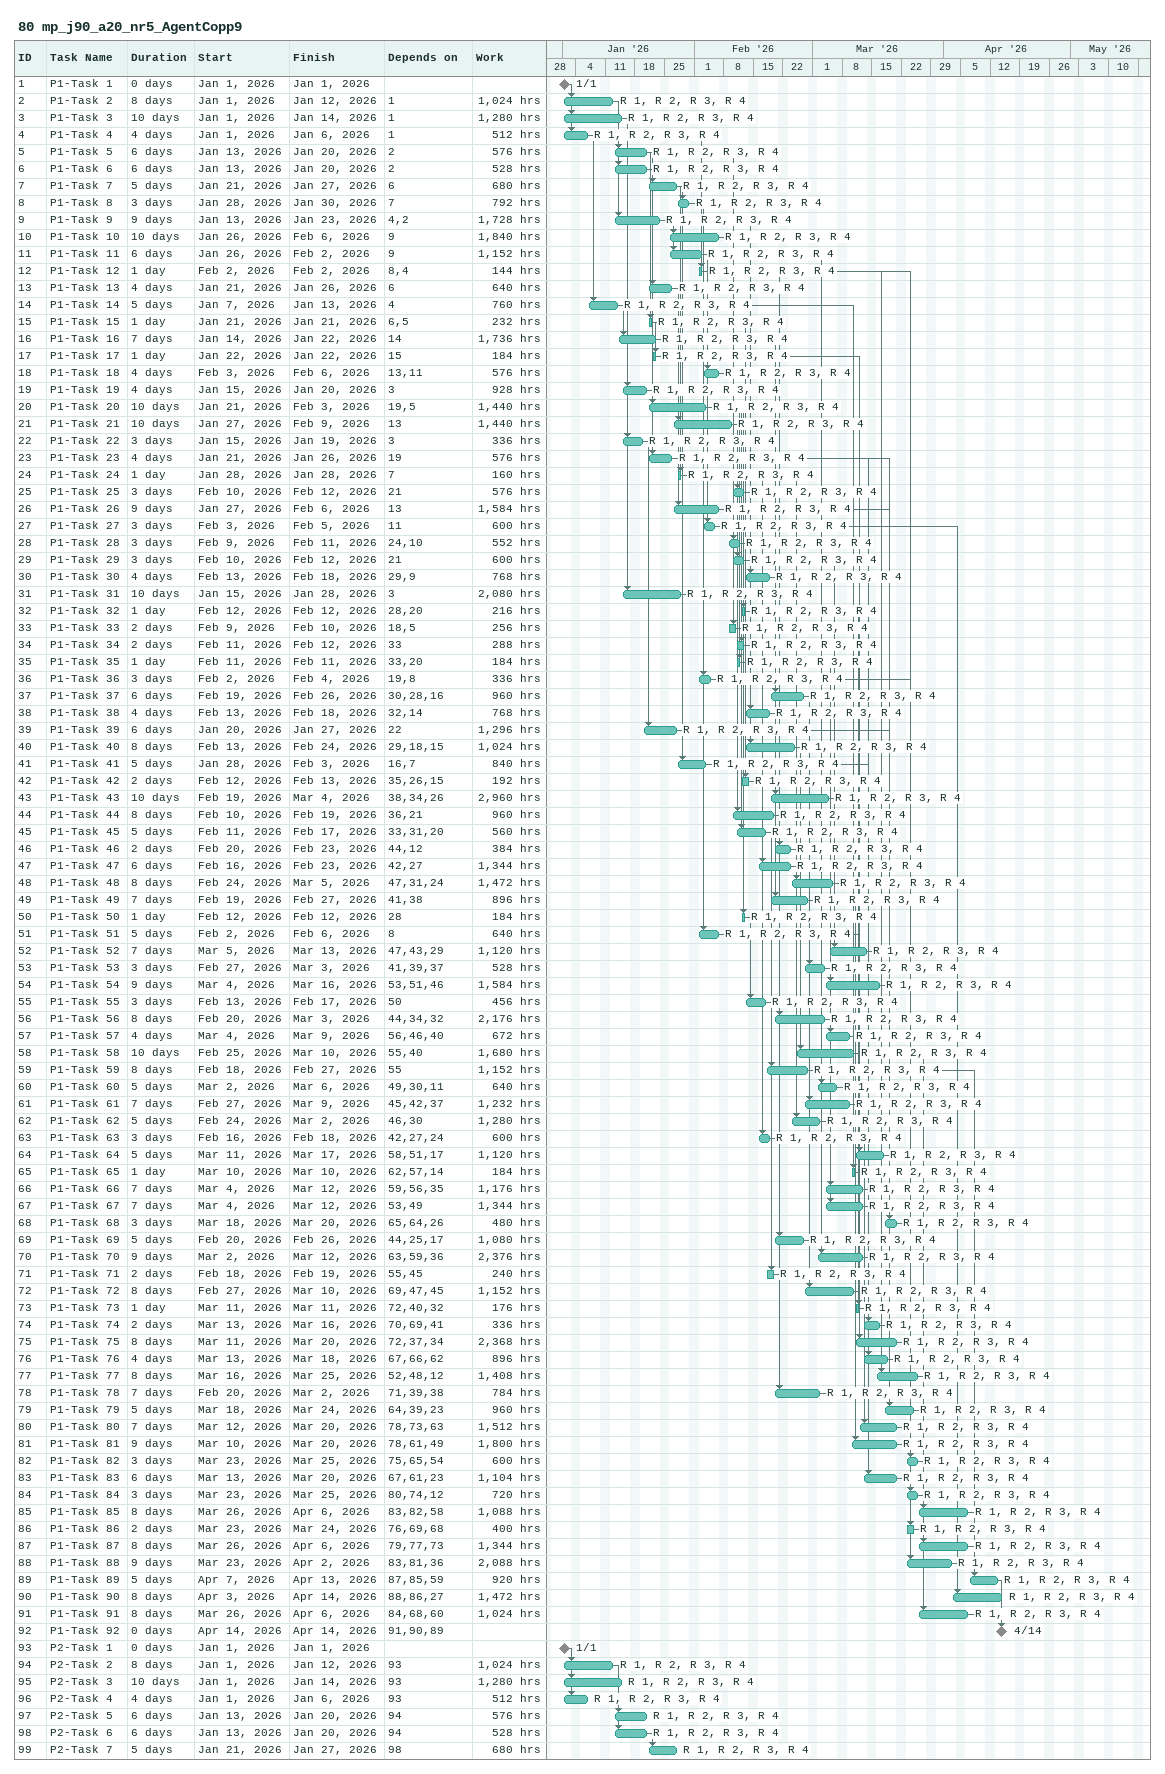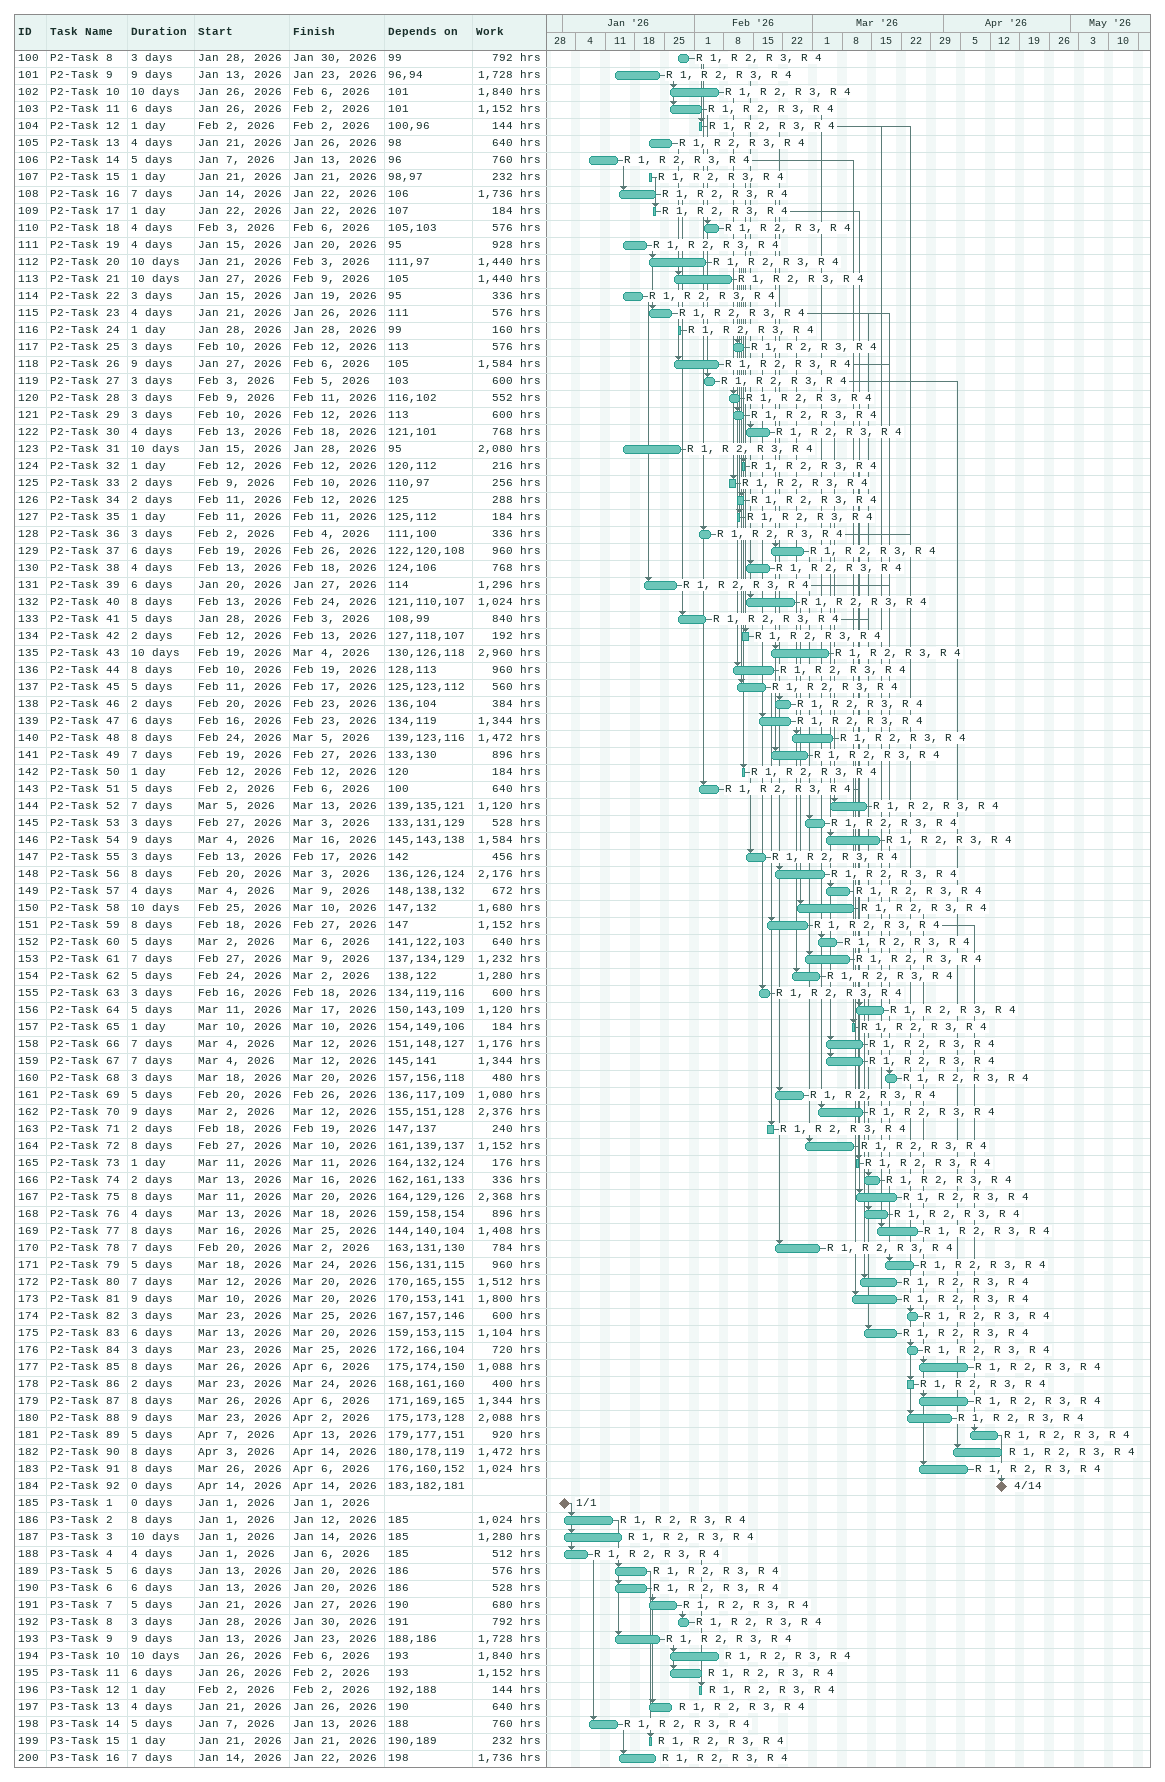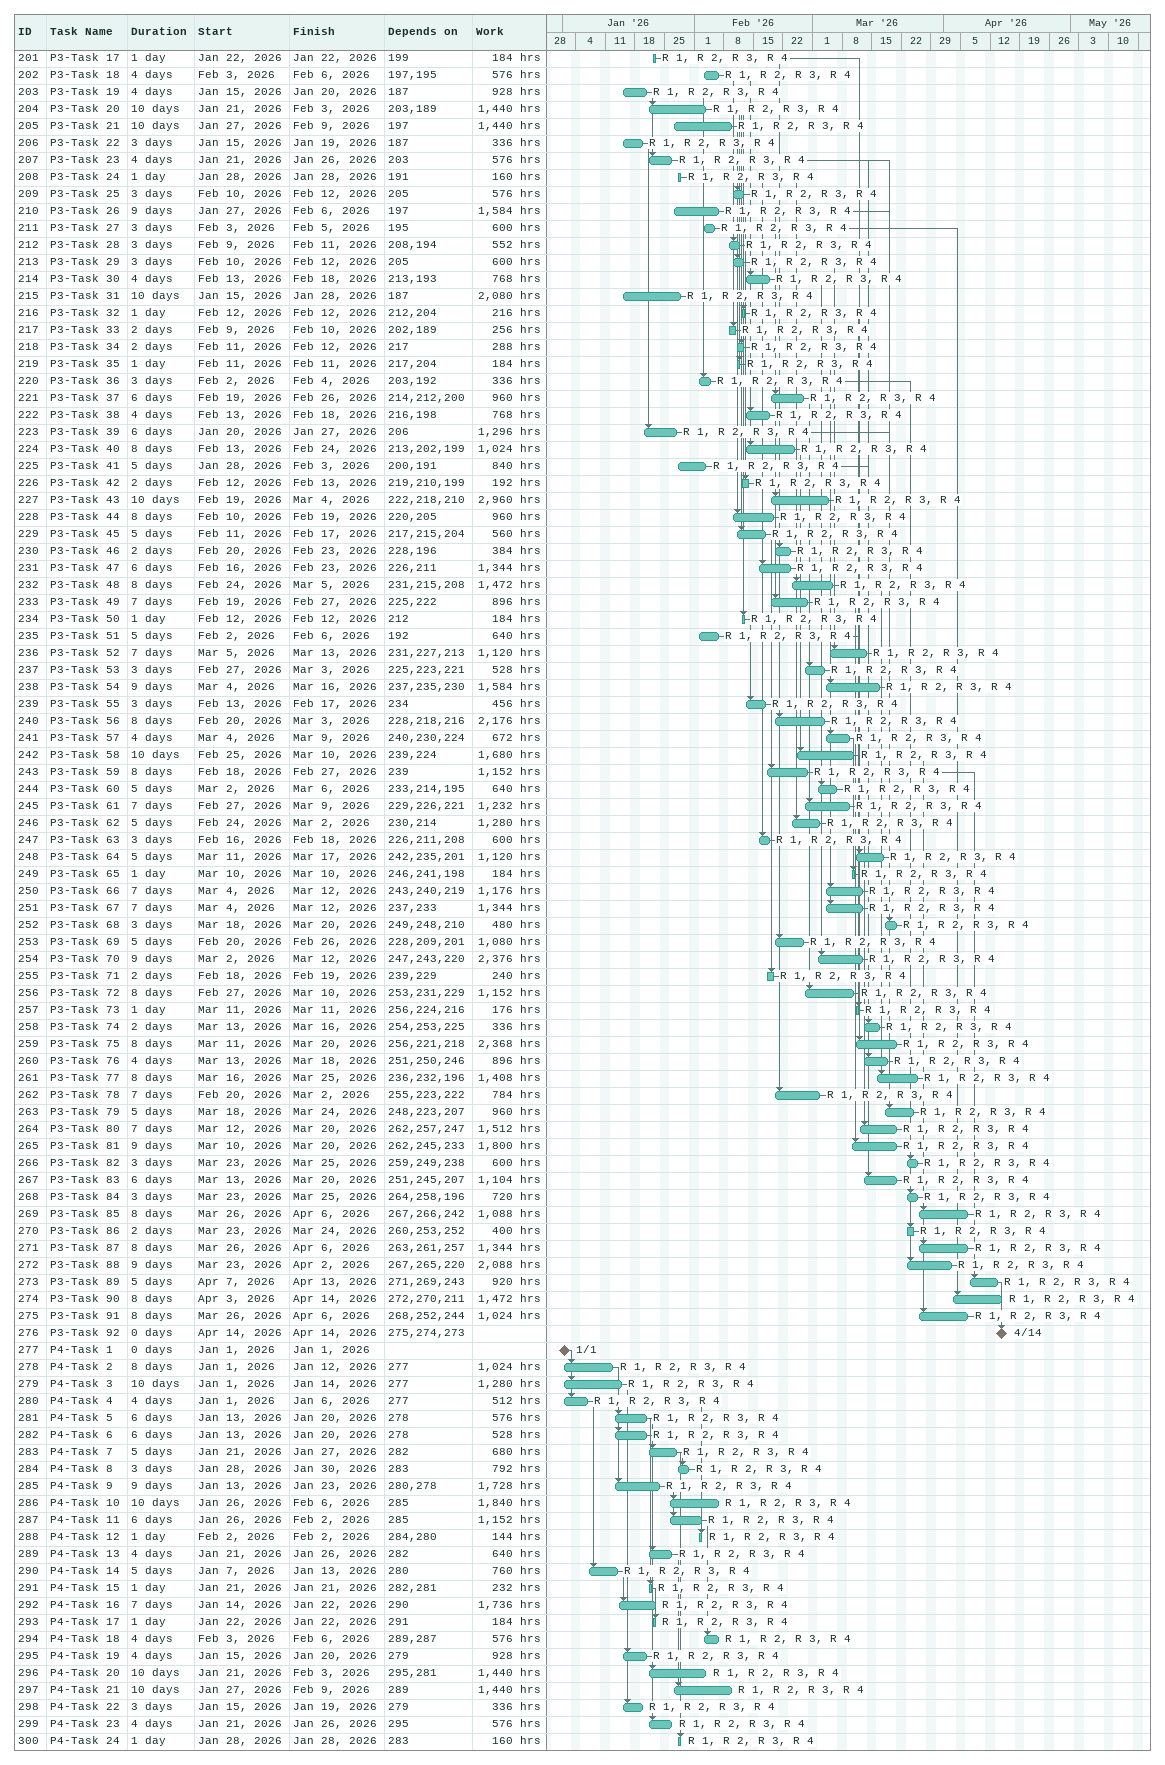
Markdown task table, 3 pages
80 mp_j90_a20_nr5_AgentCopp9

| ID | Task | Duration | Start | Finish | Predecessors | Resources | Work (h) |
|---|---|---|---|---|---|---|---|
| 1 | P1-Task 1 | 0d | 2026-01-01 | 2026-01-01 |  |  |  |
| 2 | P1-Task 2 | 8d | 2026-01-01 | 2026-01-12 | 1 | R 1, R 2, R 3, R 4 | 1024 |
| 3 | P1-Task 3 | 10d | 2026-01-01 | 2026-01-14 | 1 | R 1, R 2, R 3, R 4 | 1280 |
| 4 | P1-Task 4 | 4d | 2026-01-01 | 2026-01-06 | 1 | R 1, R 2, R 3, R 4 | 512 |
| 5 | P1-Task 5 | 6d | 2026-01-13 | 2026-01-20 | 2 | R 1, R 2, R 3, R 4 | 576 |
| 6 | P1-Task 6 | 6d | 2026-01-13 | 2026-01-20 | 2 | R 1, R 2, R 3, R 4 | 528 |
| 7 | P1-Task 7 | 5d | 2026-01-21 | 2026-01-27 | 6 | R 1, R 2, R 3, R 4 | 680 |
| 8 | P1-Task 8 | 3d | 2026-01-28 | 2026-01-30 | 7 | R 1, R 2, R 3, R 4 | 792 |
| 9 | P1-Task 9 | 9d | 2026-01-13 | 2026-01-23 | 4, 2 | R 1, R 2, R 3, R 4 | 1728 |
| 10 | P1-Task 10 | 10d | 2026-01-26 | 2026-02-06 | 9 | R 1, R 2, R 3, R 4 | 1840 |
| 11 | P1-Task 11 | 6d | 2026-01-26 | 2026-02-02 | 9 | R 1, R 2, R 3, R 4 | 1152 |
| 12 | P1-Task 12 | 1d | 2026-02-02 | 2026-02-02 | 8, 4 | R 1, R 2, R 3, R 4 | 144 |
| 13 | P1-Task 13 | 4d | 2026-01-21 | 2026-01-26 | 6 | R 1, R 2, R 3, R 4 | 640 |
| 14 | P1-Task 14 | 5d | 2026-01-07 | 2026-01-13 | 4 | R 1, R 2, R 3, R 4 | 760 |
| 15 | P1-Task 15 | 1d | 2026-01-21 | 2026-01-21 | 6, 5 | R 1, R 2, R 3, R 4 | 232 |
| 16 | P1-Task 16 | 7d | 2026-01-14 | 2026-01-22 | 14 | R 1, R 2, R 3, R 4 | 1736 |
| 17 | P1-Task 17 | 1d | 2026-01-22 | 2026-01-22 | 15 | R 1, R 2, R 3, R 4 | 184 |
| 18 | P1-Task 18 | 4d | 2026-02-03 | 2026-02-06 | 13, 11 | R 1, R 2, R 3, R 4 | 576 |
| 19 | P1-Task 19 | 4d | 2026-01-15 | 2026-01-20 | 3 | R 1, R 2, R 3, R 4 | 928 |
| 20 | P1-Task 20 | 10d | 2026-01-21 | 2026-02-03 | 19, 5 | R 1, R 2, R 3, R 4 | 1440 |
| 21 | P1-Task 21 | 10d | 2026-01-27 | 2026-02-09 | 13 | R 1, R 2, R 3, R 4 | 1440 |
| 22 | P1-Task 22 | 3d | 2026-01-15 | 2026-01-19 | 3 | R 1, R 2, R 3, R 4 | 336 |
| 23 | P1-Task 23 | 4d | 2026-01-21 | 2026-01-26 | 19 | R 1, R 2, R 3, R 4 | 576 |
| 24 | P1-Task 24 | 1d | 2026-01-28 | 2026-01-28 | 7 | R 1, R 2, R 3, R 4 | 160 |
| 25 | P1-Task 25 | 3d | 2026-02-10 | 2026-02-12 | 21 | R 1, R 2, R 3, R 4 | 576 |
| 26 | P1-Task 26 | 9d | 2026-01-27 | 2026-02-06 | 13 | R 1, R 2, R 3, R 4 | 1584 |
| 27 | P1-Task 27 | 3d | 2026-02-03 | 2026-02-05 | 11 | R 1, R 2, R 3, R 4 | 600 |
| 28 | P1-Task 28 | 3d | 2026-02-09 | 2026-02-11 | 24, 10 | R 1, R 2, R 3, R 4 | 552 |
| 29 | P1-Task 29 | 3d | 2026-02-10 | 2026-02-12 | 21 | R 1, R 2, R 3, R 4 | 600 |
| 30 | P1-Task 30 | 4d | 2026-02-13 | 2026-02-18 | 29, 9 | R 1, R 2, R 3, R 4 | 768 |
| 31 | P1-Task 31 | 10d | 2026-01-15 | 2026-01-28 | 3 | R 1, R 2, R 3, R 4 | 2080 |
| 32 | P1-Task 32 | 1d | 2026-02-12 | 2026-02-12 | 28, 20 | R 1, R 2, R 3, R 4 | 216 |
| 33 | P1-Task 33 | 2d | 2026-02-09 | 2026-02-10 | 18, 5 | R 1, R 2, R 3, R 4 | 256 |
| 34 | P1-Task 34 | 2d | 2026-02-11 | 2026-02-12 | 33 | R 1, R 2, R 3, R 4 | 288 |
| 35 | P1-Task 35 | 1d | 2026-02-11 | 2026-02-11 | 33, 20 | R 1, R 2, R 3, R 4 | 184 |
| 36 | P1-Task 36 | 3d | 2026-02-02 | 2026-02-04 | 19, 8 | R 1, R 2, R 3, R 4 | 336 |
| 37 | P1-Task 37 | 6d | 2026-02-19 | 2026-02-26 | 30, 28, 16 | R 1, R 2, R 3, R 4 | 960 |
| 38 | P1-Task 38 | 4d | 2026-02-13 | 2026-02-18 | 32, 14 | R 1, R 2, R 3, R 4 | 768 |
| 39 | P1-Task 39 | 6d | 2026-01-20 | 2026-01-27 | 22 | R 1, R 2, R 3, R 4 | 1296 |
| 40 | P1-Task 40 | 8d | 2026-02-13 | 2026-02-24 | 29, 18, 15 | R 1, R 2, R 3, R 4 | 1024 |
| 41 | P1-Task 41 | 5d | 2026-01-28 | 2026-02-03 | 16, 7 | R 1, R 2, R 3, R 4 | 840 |
| 42 | P1-Task 42 | 2d | 2026-02-12 | 2026-02-13 | 35, 26, 15 | R 1, R 2, R 3, R 4 | 192 |
| 43 | P1-Task 43 | 10d | 2026-02-19 | 2026-03-04 | 38, 34, 26 | R 1, R 2, R 3, R 4 | 2960 |
| 44 | P1-Task 44 | 8d | 2026-02-10 | 2026-02-19 | 36, 21 | R 1, R 2, R 3, R 4 | 960 |
| 45 | P1-Task 45 | 5d | 2026-02-11 | 2026-02-17 | 33, 31, 20 | R 1, R 2, R 3, R 4 | 560 |
| 46 | P1-Task 46 | 2d | 2026-02-20 | 2026-02-23 | 44, 12 | R 1, R 2, R 3, R 4 | 384 |
| 47 | P1-Task 47 | 6d | 2026-02-16 | 2026-02-23 | 42, 27 | R 1, R 2, R 3, R 4 | 1344 |
| 48 | P1-Task 48 | 8d | 2026-02-24 | 2026-03-05 | 47, 31, 24 | R 1, R 2, R 3, R 4 | 1472 |
| 49 | P1-Task 49 | 7d | 2026-02-19 | 2026-02-27 | 41, 38 | R 1, R 2, R 3, R 4 | 896 |
| 50 | P1-Task 50 | 1d | 2026-02-12 | 2026-02-12 | 28 | R 1, R 2, R 3, R 4 | 184 |
| 51 | P1-Task 51 | 5d | 2026-02-02 | 2026-02-06 | 8 | R 1, R 2, R 3, R 4 | 640 |
| 52 | P1-Task 52 | 7d | 2026-03-05 | 2026-03-13 | 47, 43, 29 | R 1, R 2, R 3, R 4 | 1120 |
| 53 | P1-Task 53 | 3d | 2026-02-27 | 2026-03-03 | 41, 39, 37 | R 1, R 2, R 3, R 4 | 528 |
| 54 | P1-Task 54 | 9d | 2026-03-04 | 2026-03-16 | 53, 51, 46 | R 1, R 2, R 3, R 4 | 1584 |
| 55 | P1-Task 55 | 3d | 2026-02-13 | 2026-02-17 | 50 | R 1, R 2, R 3, R 4 | 456 |
| 56 | P1-Task 56 | 8d | 2026-02-20 | 2026-03-03 | 44, 34, 32 | R 1, R 2, R 3, R 4 | 2176 |
| 57 | P1-Task 57 | 4d | 2026-03-04 | 2026-03-09 | 56, 46, 40 | R 1, R 2, R 3, R 4 | 672 |
| 58 | P1-Task 58 | 10d | 2026-02-25 | 2026-03-10 | 55, 40 | R 1, R 2, R 3, R 4 | 1680 |
| 59 | P1-Task 59 | 8d | 2026-02-18 | 2026-02-27 | 55 | R 1, R 2, R 3, R 4 | 1152 |
| 60 | P1-Task 60 | 5d | 2026-03-02 | 2026-03-06 | 49, 30, 11 | R 1, R 2, R 3, R 4 | 640 |
| 61 | P1-Task 61 | 7d | 2026-02-27 | 2026-03-09 | 45, 42, 37 | R 1, R 2, R 3, R 4 | 1232 |
| 62 | P1-Task 62 | 5d | 2026-02-24 | 2026-03-02 | 46, 30 | R 1, R 2, R 3, R 4 | 1280 |
| 63 | P1-Task 63 | 3d | 2026-02-16 | 2026-02-18 | 42, 27, 24 | R 1, R 2, R 3, R 4 | 600 |
| 64 | P1-Task 64 | 5d | 2026-03-11 | 2026-03-17 | 58, 51, 17 | R 1, R 2, R 3, R 4 | 1120 |
| 65 | P1-Task 65 | 1d | 2026-03-10 | 2026-03-10 | 62, 57, 14 | R 1, R 2, R 3, R 4 | 184 |
| 66 | P1-Task 66 | 7d | 2026-03-04 | 2026-03-12 | 59, 56, 35 | R 1, R 2, R 3, R 4 | 1176 |
| 67 | P1-Task 67 | 7d | 2026-03-04 | 2026-03-12 | 53, 49 | R 1, R 2, R 3, R 4 | 1344 |
| 68 | P1-Task 68 | 3d | 2026-03-18 | 2026-03-20 | 65, 64, 26 | R 1, R 2, R 3, R 4 | 480 |
| 69 | P1-Task 69 | 5d | 2026-02-20 | 2026-02-26 | 44, 25, 17 | R 1, R 2, R 3, R 4 | 1080 |
| 70 | P1-Task 70 | 9d | 2026-03-02 | 2026-03-12 | 63, 59, 36 | R 1, R 2, R 3, R 4 | 2376 |
| 71 | P1-Task 71 | 2d | 2026-02-18 | 2026-02-19 | 55, 45 | R 1, R 2, R 3, R 4 | 240 |
| 72 | P1-Task 72 | 8d | 2026-02-27 | 2026-03-10 | 69, 47, 45 | R 1, R 2, R 3, R 4 | 1152 |
| 73 | P1-Task 73 | 1d | 2026-03-11 | 2026-03-11 | 72, 40, 32 | R 1, R 2, R 3, R 4 | 176 |
| 74 | P1-Task 74 | 2d | 2026-03-13 | 2026-03-16 | 70, 69, 41 | R 1, R 2, R 3, R 4 | 336 |
| 75 | P1-Task 75 | 8d | 2026-03-11 | 2026-03-20 | 72, 37, 34 | R 1, R 2, R 3, R 4 | 2368 |
| 76 | P1-Task 76 | 4d | 2026-03-13 | 2026-03-18 | 67, 66, 62 | R 1, R 2, R 3, R 4 | 896 |
| 77 | P1-Task 77 | 8d | 2026-03-16 | 2026-03-25 | 52, 48, 12 | R 1, R 2, R 3, R 4 | 1408 |
| 78 | P1-Task 78 | 7d | 2026-02-20 | 2026-03-02 | 71, 39, 38 | R 1, R 2, R 3, R 4 | 784 |
| 79 | P1-Task 79 | 5d | 2026-03-18 | 2026-03-24 | 64, 39, 23 | R 1, R 2, R 3, R 4 | 960 |
| 80 | P1-Task 80 | 7d | 2026-03-12 | 2026-03-20 | 78, 73, 63 | R 1, R 2, R 3, R 4 | 1512 |
| 81 | P1-Task 81 | 9d | 2026-03-10 | 2026-03-20 | 78, 61, 49 | R 1, R 2, R 3, R 4 | 1800 |
| 82 | P1-Task 82 | 3d | 2026-03-23 | 2026-03-25 | 75, 65, 54 | R 1, R 2, R 3, R 4 | 600 |
| 83 | P1-Task 83 | 6d | 2026-03-13 | 2026-03-20 | 67, 61, 23 | R 1, R 2, R 3, R 4 | 1104 |
| 84 | P1-Task 84 | 3d | 2026-03-23 | 2026-03-25 | 80, 74, 12 | R 1, R 2, R 3, R 4 | 720 |
| 85 | P1-Task 85 | 8d | 2026-03-26 | 2026-04-06 | 83, 82, 58 | R 1, R 2, R 3, R 4 | 1088 |
| 86 | P1-Task 86 | 2d | 2026-03-23 | 2026-03-24 | 76, 69, 68 | R 1, R 2, R 3, R 4 | 400 |
| 87 | P1-Task 87 | 8d | 2026-03-26 | 2026-04-06 | 79, 77, 73 | R 1, R 2, R 3, R 4 | 1344 |
| 88 | P1-Task 88 | 9d | 2026-03-23 | 2026-04-02 | 83, 81, 36 | R 1, R 2, R 3, R 4 | 2088 |
| 89 | P1-Task 89 | 5d | 2026-04-07 | 2026-04-13 | 87, 85, 59 | R 1, R 2, R 3, R 4 | 920 |
| 90 | P1-Task 90 | 8d | 2026-04-03 | 2026-04-14 | 88, 86, 27 | R 1, R 2, R 3, R 4 | 1472 |
| 91 | P1-Task 91 | 8d | 2026-03-26 | 2026-04-06 | 84, 68, 60 | R 1, R 2, R 3, R 4 | 1024 |
| 92 | P1-Task 92 | 0d | 2026-04-14 | 2026-04-14 | 91, 90, 89 |  |  |
| 93 | P2-Task 1 | 0d | 2026-01-01 | 2026-01-01 |  |  |  |
| 94 | P2-Task 2 | 8d | 2026-01-01 | 2026-01-12 | 93 | R 1, R 2, R 3, R 4 | 1024 |
| 95 | P2-Task 3 | 10d | 2026-01-01 | 2026-01-14 | 93 | R 1, R 2, R 3, R 4 | 1280 |
| 96 | P2-Task 4 | 4d | 2026-01-01 | 2026-01-06 | 93 | R 1, R 2, R 3, R 4 | 512 |
| 97 | P2-Task 5 | 6d | 2026-01-13 | 2026-01-20 | 94 | R 1, R 2, R 3, R 4 | 576 |
| 98 | P2-Task 6 | 6d | 2026-01-13 | 2026-01-20 | 94 | R 1, R 2, R 3, R 4 | 528 |
| 99 | P2-Task 7 | 5d | 2026-01-21 | 2026-01-27 | 98 | R 1, R 2, R 3, R 4 | 680 |
| 100 | P2-Task 8 | 3d | 2026-01-28 | 2026-01-30 | 99 | R 1, R 2, R 3, R 4 | 792 |
| 101 | P2-Task 9 | 9d | 2026-01-13 | 2026-01-23 | 96, 94 | R 1, R 2, R 3, R 4 | 1728 |
| 102 | P2-Task 10 | 10d | 2026-01-26 | 2026-02-06 | 101 | R 1, R 2, R 3, R 4 | 1840 |
| 103 | P2-Task 11 | 6d | 2026-01-26 | 2026-02-02 | 101 | R 1, R 2, R 3, R 4 | 1152 |
| 104 | P2-Task 12 | 1d | 2026-02-02 | 2026-02-02 | 100, 96 | R 1, R 2, R 3, R 4 | 144 |
| 105 | P2-Task 13 | 4d | 2026-01-21 | 2026-01-26 | 98 | R 1, R 2, R 3, R 4 | 640 |
| 106 | P2-Task 14 | 5d | 2026-01-07 | 2026-01-13 | 96 | R 1, R 2, R 3, R 4 | 760 |
| 107 | P2-Task 15 | 1d | 2026-01-21 | 2026-01-21 | 98, 97 | R 1, R 2, R 3, R 4 | 232 |
| 108 | P2-Task 16 | 7d | 2026-01-14 | 2026-01-22 | 106 | R 1, R 2, R 3, R 4 | 1736 |
| 109 | P2-Task 17 | 1d | 2026-01-22 | 2026-01-22 | 107 | R 1, R 2, R 3, R 4 | 184 |
| 110 | P2-Task 18 | 4d | 2026-02-03 | 2026-02-06 | 105, 103 | R 1, R 2, R 3, R 4 | 576 |
| 111 | P2-Task 19 | 4d | 2026-01-15 | 2026-01-20 | 95 | R 1, R 2, R 3, R 4 | 928 |
| 112 | P2-Task 20 | 10d | 2026-01-21 | 2026-02-03 | 111, 97 | R 1, R 2, R 3, R 4 | 1440 |
| 113 | P2-Task 21 | 10d | 2026-01-27 | 2026-02-09 | 105 | R 1, R 2, R 3, R 4 | 1440 |
| 114 | P2-Task 22 | 3d | 2026-01-15 | 2026-01-19 | 95 | R 1, R 2, R 3, R 4 | 336 |
| 115 | P2-Task 23 | 4d | 2026-01-21 | 2026-01-26 | 111 | R 1, R 2, R 3, R 4 | 576 |
| 116 | P2-Task 24 | 1d | 2026-01-28 | 2026-01-28 | 99 | R 1, R 2, R 3, R 4 | 160 |
| 117 | P2-Task 25 | 3d | 2026-02-10 | 2026-02-12 | 113 | R 1, R 2, R 3, R 4 | 576 |
| 118 | P2-Task 26 | 9d | 2026-01-27 | 2026-02-06 | 105 | R 1, R 2, R 3, R 4 | 1584 |
| 119 | P2-Task 27 | 3d | 2026-02-03 | 2026-02-05 | 103 | R 1, R 2, R 3, R 4 | 600 |
| 120 | P2-Task 28 | 3d | 2026-02-09 | 2026-02-11 | 116, 102 | R 1, R 2, R 3, R 4 | 552 |
| 121 | P2-Task 29 | 3d | 2026-02-10 | 2026-02-12 | 113 | R 1, R 2, R 3, R 4 | 600 |
| 122 | P2-Task 30 | 4d | 2026-02-13 | 2026-02-18 | 121, 101 | R 1, R 2, R 3, R 4 | 768 |
| 123 | P2-Task 31 | 10d | 2026-01-15 | 2026-01-28 | 95 | R 1, R 2, R 3, R 4 | 2080 |
| 124 | P2-Task 32 | 1d | 2026-02-12 | 2026-02-12 | 120, 112 | R 1, R 2, R 3, R 4 | 216 |
| 125 | P2-Task 33 | 2d | 2026-02-09 | 2026-02-10 | 110, 97 | R 1, R 2, R 3, R 4 | 256 |
| 126 | P2-Task 34 | 2d | 2026-02-11 | 2026-02-12 | 125 | R 1, R 2, R 3, R 4 | 288 |
| 127 | P2-Task 35 | 1d | 2026-02-11 | 2026-02-11 | 125, 112 | R 1, R 2, R 3, R 4 | 184 |
| 128 | P2-Task 36 | 3d | 2026-02-02 | 2026-02-04 | 111, 100 | R 1, R 2, R 3, R 4 | 336 |
| 129 | P2-Task 37 | 6d | 2026-02-19 | 2026-02-26 | 122, 120, 108 | R 1, R 2, R 3, R 4 | 960 |
| 130 | P2-Task 38 | 4d | 2026-02-13 | 2026-02-18 | 124, 106 | R 1, R 2, R 3, R 4 | 768 |
| 131 | P2-Task 39 | 6d | 2026-01-20 | 2026-01-27 | 114 | R 1, R 2, R 3, R 4 | 1296 |
| 132 | P2-Task 40 | 8d | 2026-02-13 | 2026-02-24 | 121, 110, 107 | R 1, R 2, R 3, R 4 | 1024 |
| 133 | P2-Task 41 | 5d | 2026-01-28 | 2026-02-03 | 108, 99 | R 1, R 2, R 3, R 4 | 840 |
| 134 | P2-Task 42 | 2d | 2026-02-12 | 2026-02-13 | 127, 118, 107 | R 1, R 2, R 3, R 4 | 192 |
| 135 | P2-Task 43 | 10d | 2026-02-19 | 2026-03-04 | 130, 126, 118 | R 1, R 2, R 3, R 4 | 2960 |
| 136 | P2-Task 44 | 8d | 2026-02-10 | 2026-02-19 | 128, 113 | R 1, R 2, R 3, R 4 | 960 |
| 137 | P2-Task 45 | 5d | 2026-02-11 | 2026-02-17 | 125, 123, 112 | R 1, R 2, R 3, R 4 | 560 |
| 138 | P2-Task 46 | 2d | 2026-02-20 | 2026-02-23 | 136, 104 | R 1, R 2, R 3, R 4 | 384 |
| 139 | P2-Task 47 | 6d | 2026-02-16 | 2026-02-23 | 134, 119 | R 1, R 2, R 3, R 4 | 1344 |
| 140 | P2-Task 48 | 8d | 2026-02-24 | 2026-03-05 | 139, 123, 116 | R 1, R 2, R 3, R 4 | 1472 |
| 141 | P2-Task 49 | 7d | 2026-02-19 | 2026-02-27 | 133, 130 | R 1, R 2, R 3, R 4 | 896 |
| 142 | P2-Task 50 | 1d | 2026-02-12 | 2026-02-12 | 120 | R 1, R 2, R 3, R 4 | 184 |
| 143 | P2-Task 51 | 5d | 2026-02-02 | 2026-02-06 | 100 | R 1, R 2, R 3, R 4 | 640 |
| 144 | P2-Task 52 | 7d | 2026-03-05 | 2026-03-13 | 139, 135, 121 | R 1, R 2, R 3, R 4 | 1120 |
| 145 | P2-Task 53 | 3d | 2026-02-27 | 2026-03-03 | 133, 131, 129 | R 1, R 2, R 3, R 4 | 528 |
| 146 | P2-Task 54 | 9d | 2026-03-04 | 2026-03-16 | 145, 143, 138 | R 1, R 2, R 3, R 4 | 1584 |
| 147 | P2-Task 55 | 3d | 2026-02-13 | 2026-02-17 | 142 | R 1, R 2, R 3, R 4 | 456 |
| 148 | P2-Task 56 | 8d | 2026-02-20 | 2026-03-03 | 136, 126, 124 | R 1, R 2, R 3, R 4 | 2176 |
| 149 | P2-Task 57 | 4d | 2026-03-04 | 2026-03-09 | 148, 138, 132 | R 1, R 2, R 3, R 4 | 672 |
| 150 | P2-Task 58 | 10d | 2026-02-25 | 2026-03-10 | 147, 132 | R 1, R 2, R 3, R 4 | 1680 |
| 151 | P2-Task 59 | 8d | 2026-02-18 | 2026-02-27 | 147 | R 1, R 2, R 3, R 4 | 1152 |
| 152 | P2-Task 60 | 5d | 2026-03-02 | 2026-03-06 | 141, 122, 103 | R 1, R 2, R 3, R 4 | 640 |
| 153 | P2-Task 61 | 7d | 2026-02-27 | 2026-03-09 | 137, 134, 129 | R 1, R 2, R 3, R 4 | 1232 |
| 154 | P2-Task 62 | 5d | 2026-02-24 | 2026-03-02 | 138, 122 | R 1, R 2, R 3, R 4 | 1280 |
| 155 | P2-Task 63 | 3d | 2026-02-16 | 2026-02-18 | 134, 119, 116 | R 1, R 2, R 3, R 4 | 600 |
| 156 | P2-Task 64 | 5d | 2026-03-11 | 2026-03-17 | 150, 143, 109 | R 1, R 2, R 3, R 4 | 1120 |
| 157 | P2-Task 65 | 1d | 2026-03-10 | 2026-03-10 | 154, 149, 106 | R 1, R 2, R 3, R 4 | 184 |
| 158 | P2-Task 66 | 7d | 2026-03-04 | 2026-03-12 | 151, 148, 127 | R 1, R 2, R 3, R 4 | 1176 |
| 159 | P2-Task 67 | 7d | 2026-03-04 | 2026-03-12 | 145, 141 | R 1, R 2, R 3, R 4 | 1344 |
| 160 | P2-Task 68 | 3d | 2026-03-18 | 2026-03-20 | 157, 156, 118 | R 1, R 2, R 3, R 4 | 480 |
| 161 | P2-Task 69 | 5d | 2026-02-20 | 2026-02-26 | 136, 117, 109 | R 1, R 2, R 3, R 4 | 1080 |
| 162 | P2-Task 70 | 9d | 2026-03-02 | 2026-03-12 | 155, 151, 128 | R 1, R 2, R 3, R 4 | 2376 |
| 163 | P2-Task 71 | 2d | 2026-02-18 | 2026-02-19 | 147, 137 | R 1, R 2, R 3, R 4 | 240 |
| 164 | P2-Task 72 | 8d | 2026-02-27 | 2026-03-10 | 161, 139, 137 | R 1, R 2, R 3, R 4 | 1152 |
| 165 | P2-Task 73 | 1d | 2026-03-11 | 2026-03-11 | 164, 132, 124 | R 1, R 2, R 3, R 4 | 176 |
| 166 | P2-Task 74 | 2d | 2026-03-13 | 2026-03-16 | 162, 161, 133 | R 1, R 2, R 3, R 4 | 336 |
| 167 | P2-Task 75 | 8d | 2026-03-11 | 2026-03-20 | 164, 129, 126 | R 1, R 2, R 3, R 4 | 2368 |
| 168 | P2-Task 76 | 4d | 2026-03-13 | 2026-03-18 | 159, 158, 154 | R 1, R 2, R 3, R 4 | 896 |
| 169 | P2-Task 77 | 8d | 2026-03-16 | 2026-03-25 | 144, 140, 104 | R 1, R 2, R 3, R 4 | 1408 |
| 170 | P2-Task 78 | 7d | 2026-02-20 | 2026-03-02 | 163, 131, 130 | R 1, R 2, R 3, R 4 | 784 |
| 171 | P2-Task 79 | 5d | 2026-03-18 | 2026-03-24 | 156, 131, 115 | R 1, R 2, R 3, R 4 | 960 |
| 172 | P2-Task 80 | 7d | 2026-03-12 | 2026-03-20 | 170, 165, 155 | R 1, R 2, R 3, R 4 | 1512 |
| 173 | P2-Task 81 | 9d | 2026-03-10 | 2026-03-20 | 170, 153, 141 | R 1, R 2, R 3, R 4 | 1800 |
| 174 | P2-Task 82 | 3d | 2026-03-23 | 2026-03-25 | 167, 157, 146 | R 1, R 2, R 3, R 4 | 600 |
| 175 | P2-Task 83 | 6d | 2026-03-13 | 2026-03-20 | 159, 153, 115 | R 1, R 2, R 3, R 4 | 1104 |
| 176 | P2-Task 84 | 3d | 2026-03-23 | 2026-03-25 | 172, 166, 104 | R 1, R 2, R 3, R 4 | 720 |
| 177 | P2-Task 85 | 8d | 2026-03-26 | 2026-04-06 | 175, 174, 150 | R 1, R 2, R 3, R 4 | 1088 |
| 178 | P2-Task 86 | 2d | 2026-03-23 | 2026-03-24 | 168, 161, 160 | R 1, R 2, R 3, R 4 | 400 |
| 179 | P2-Task 87 | 8d | 2026-03-26 | 2026-04-06 | 171, 169, 165 | R 1, R 2, R 3, R 4 | 1344 |
| 180 | P2-Task 88 | 9d | 2026-03-23 | 2026-04-02 | 175, 173, 128 | R 1, R 2, R 3, R 4 | 2088 |
| 181 | P2-Task 89 | 5d | 2026-04-07 | 2026-04-13 | 179, 177, 151 | R 1, R 2, R 3, R 4 | 920 |
| 182 | P2-Task 90 | 8d | 2026-04-03 | 2026-04-14 | 180, 178, 119 | R 1, R 2, R 3, R 4 | 1472 |
| 183 | P2-Task 91 | 8d | 2026-03-26 | 2026-04-06 | 176, 160, 152 | R 1, R 2, R 3, R 4 | 1024 |
| 184 | P2-Task 92 | 0d | 2026-04-14 | 2026-04-14 | 183, 182, 181 |  |  |
| 185 | P3-Task 1 | 0d | 2026-01-01 | 2026-01-01 |  |  |  |
| 186 | P3-Task 2 | 8d | 2026-01-01 | 2026-01-12 | 185 | R 1, R 2, R 3, R 4 | 1024 |
| 187 | P3-Task 3 | 10d | 2026-01-01 | 2026-01-14 | 185 | R 1, R 2, R 3, R 4 | 1280 |
| 188 | P3-Task 4 | 4d | 2026-01-01 | 2026-01-06 | 185 | R 1, R 2, R 3, R 4 | 512 |
| 189 | P3-Task 5 | 6d | 2026-01-13 | 2026-01-20 | 186 | R 1, R 2, R 3, R 4 | 576 |
| 190 | P3-Task 6 | 6d | 2026-01-13 | 2026-01-20 | 186 | R 1, R 2, R 3, R 4 | 528 |
| 191 | P3-Task 7 | 5d | 2026-01-21 | 2026-01-27 | 190 | R 1, R 2, R 3, R 4 | 680 |
| 192 | P3-Task 8 | 3d | 2026-01-28 | 2026-01-30 | 191 | R 1, R 2, R 3, R 4 | 792 |
| 193 | P3-Task 9 | 9d | 2026-01-13 | 2026-01-23 | 188, 186 | R 1, R 2, R 3, R 4 | 1728 |
| 194 | P3-Task 10 | 10d | 2026-01-26 | 2026-02-06 | 193 | R 1, R 2, R 3, R 4 | 1840 |
| 195 | P3-Task 11 | 6d | 2026-01-26 | 2026-02-02 | 193 | R 1, R 2, R 3, R 4 | 1152 |
| 196 | P3-Task 12 | 1d | 2026-02-02 | 2026-02-02 | 192, 188 | R 1, R 2, R 3, R 4 | 144 |
| 197 | P3-Task 13 | 4d | 2026-01-21 | 2026-01-26 | 190 | R 1, R 2, R 3, R 4 | 640 |
| 198 | P3-Task 14 | 5d | 2026-01-07 | 2026-01-13 | 188 | R 1, R 2, R 3, R 4 | 760 |
| 199 | P3-Task 15 | 1d | 2026-01-21 | 2026-01-21 | 190, 189 | R 1, R 2, R 3, R 4 | 232 |
| 200 | P3-Task 16 | 7d | 2026-01-14 | 2026-01-22 | 198 | R 1, R 2, R 3, R 4 | 1736 |
| 201 | P3-Task 17 | 1d | 2026-01-22 | 2026-01-22 | 199 | R 1, R 2, R 3, R 4 | 184 |
| 202 | P3-Task 18 | 4d | 2026-02-03 | 2026-02-06 | 197, 195 | R 1, R 2, R 3, R 4 | 576 |
| 203 | P3-Task 19 | 4d | 2026-01-15 | 2026-01-20 | 187 | R 1, R 2, R 3, R 4 | 928 |
| 204 | P3-Task 20 | 10d | 2026-01-21 | 2026-02-03 | 203, 189 | R 1, R 2, R 3, R 4 | 1440 |
| 205 | P3-Task 21 | 10d | 2026-01-27 | 2026-02-09 | 197 | R 1, R 2, R 3, R 4 | 1440 |
| 206 | P3-Task 22 | 3d | 2026-01-15 | 2026-01-19 | 187 | R 1, R 2, R 3, R 4 | 336 |
| 207 | P3-Task 23 | 4d | 2026-01-21 | 2026-01-26 | 203 | R 1, R 2, R 3, R 4 | 576 |
| 208 | P3-Task 24 | 1d | 2026-01-28 | 2026-01-28 | 191 | R 1, R 2, R 3, R 4 | 160 |
| 209 | P3-Task 25 | 3d | 2026-02-10 | 2026-02-12 | 205 | R 1, R 2, R 3, R 4 | 576 |
| 210 | P3-Task 26 | 9d | 2026-01-27 | 2026-02-06 | 197 | R 1, R 2, R 3, R 4 | 1584 |
| 211 | P3-Task 27 | 3d | 2026-02-03 | 2026-02-05 | 195 | R 1, R 2, R 3, R 4 | 600 |
| 212 | P3-Task 28 | 3d | 2026-02-09 | 2026-02-11 | 208, 194 | R 1, R 2, R 3, R 4 | 552 |
| 213 | P3-Task 29 | 3d | 2026-02-10 | 2026-02-12 | 205 | R 1, R 2, R 3, R 4 | 600 |
| 214 | P3-Task 30 | 4d | 2026-02-13 | 2026-02-18 | 213, 193 | R 1, R 2, R 3, R 4 | 768 |
| 215 | P3-Task 31 | 10d | 2026-01-15 | 2026-01-28 | 187 | R 1, R 2, R 3, R 4 | 2080 |
| 216 | P3-Task 32 | 1d | 2026-02-12 | 2026-02-12 | 212, 204 | R 1, R 2, R 3, R 4 | 216 |
| 217 | P3-Task 33 | 2d | 2026-02-09 | 2026-02-10 | 202, 189 | R 1, R 2, R 3, R 4 | 256 |
| 218 | P3-Task 34 | 2d | 2026-02-11 | 2026-02-12 | 217 | R 1, R 2, R 3, R 4 | 288 |
| 219 | P3-Task 35 | 1d | 2026-02-11 | 2026-02-11 | 217, 204 | R 1, R 2, R 3, R 4 | 184 |
| 220 | P3-Task 36 | 3d | 2026-02-02 | 2026-02-04 | 203, 192 | R 1, R 2, R 3, R 4 | 336 |
| 221 | P3-Task 37 | 6d | 2026-02-19 | 2026-02-26 | 214, 212, 200 | R 1, R 2, R 3, R 4 | 960 |
| 222 | P3-Task 38 | 4d | 2026-02-13 | 2026-02-18 | 216, 198 | R 1, R 2, R 3, R 4 | 768 |
| 223 | P3-Task 39 | 6d | 2026-01-20 | 2026-01-27 | 206 | R 1, R 2, R 3, R 4 | 1296 |
| 224 | P3-Task 40 | 8d | 2026-02-13 | 2026-02-24 | 213, 202, 199 | R 1, R 2, R 3, R 4 | 1024 |
| 225 | P3-Task 41 | 5d | 2026-01-28 | 2026-02-03 | 200, 191 | R 1, R 2, R 3, R 4 | 840 |
| 226 | P3-Task 42 | 2d | 2026-02-12 | 2026-02-13 | 219, 210, 199 | R 1, R 2, R 3, R 4 | 192 |
| 227 | P3-Task 43 | 10d | 2026-02-19 | 2026-03-04 | 222, 218, 210 | R 1, R 2, R 3, R 4 | 2960 |
| 228 | P3-Task 44 | 8d | 2026-02-10 | 2026-02-19 | 220, 205 | R 1, R 2, R 3, R 4 | 960 |
| 229 | P3-Task 45 | 5d | 2026-02-11 | 2026-02-17 | 217, 215, 204 | R 1, R 2, R 3, R 4 | 560 |
| 230 | P3-Task 46 | 2d | 2026-02-20 | 2026-02-23 | 228, 196 | R 1, R 2, R 3, R 4 | 384 |
| 231 | P3-Task 47 | 6d | 2026-02-16 | 2026-02-23 | 226, 211 | R 1, R 2, R 3, R 4 | 1344 |
| 232 | P3-Task 48 | 8d | 2026-02-24 | 2026-03-05 | 231, 215, 208 | R 1, R 2, R 3, R 4 | 1472 |
| 233 | P3-Task 49 | 7d | 2026-02-19 | 2026-02-27 | 225, 222 | R 1, R 2, R 3, R 4 | 896 |
| 234 | P3-Task 50 | 1d | 2026-02-12 | 2026-02-12 | 212 | R 1, R 2, R 3, R 4 | 184 |
| 235 | P3-Task 51 | 5d | 2026-02-02 | 2026-02-06 | 192 | R 1, R 2, R 3, R 4 | 640 |
| 236 | P3-Task 52 | 7d | 2026-03-05 | 2026-03-13 | 231, 227, 213 | R 1, R 2, R 3, R 4 | 1120 |
| 237 | P3-Task 53 | 3d | 2026-02-27 | 2026-03-03 | 225, 223, 221 | R 1, R 2, R 3, R 4 | 528 |
| 238 | P3-Task 54 | 9d | 2026-03-04 | 2026-03-16 | 237, 235, 230 | R 1, R 2, R 3, R 4 | 1584 |
| 239 | P3-Task 55 | 3d | 2026-02-13 | 2026-02-17 | 234 | R 1, R 2, R 3, R 4 | 456 |
| 240 | P3-Task 56 | 8d | 2026-02-20 | 2026-03-03 | 228, 218, 216 | R 1, R 2, R 3, R 4 | 2176 |
| 241 | P3-Task 57 | 4d | 2026-03-04 | 2026-03-09 | 240, 230, 224 | R 1, R 2, R 3, R 4 | 672 |
| 242 | P3-Task 58 | 10d | 2026-02-25 | 2026-03-10 | 239, 224 | R 1, R 2, R 3, R 4 | 1680 |
| 243 | P3-Task 59 | 8d | 2026-02-18 | 2026-02-27 | 239 | R 1, R 2, R 3, R 4 | 1152 |
| 244 | P3-Task 60 | 5d | 2026-03-02 | 2026-03-06 | 233, 214, 195 | R 1, R 2, R 3, R 4 | 640 |
| 245 | P3-Task 61 | 7d | 2026-02-27 | 2026-03-09 | 229, 226, 221 | R 1, R 2, R 3, R 4 | 1232 |
| 246 | P3-Task 62 | 5d | 2026-02-24 | 2026-03-02 | 230, 214 | R 1, R 2, R 3, R 4 | 1280 |
| 247 | P3-Task 63 | 3d | 2026-02-16 | 2026-02-18 | 226, 211, 208 | R 1, R 2, R 3, R 4 | 600 |
| 248 | P3-Task 64 | 5d | 2026-03-11 | 2026-03-17 | 242, 235, 201 | R 1, R 2, R 3, R 4 | 1120 |
| 249 | P3-Task 65 | 1d | 2026-03-10 | 2026-03-10 | 246, 241, 198 | R 1, R 2, R 3, R 4 | 184 |
| 250 | P3-Task 66 | 7d | 2026-03-04 | 2026-03-12 | 243, 240, 219 | R 1, R 2, R 3, R 4 | 1176 |
| 251 | P3-Task 67 | 7d | 2026-03-04 | 2026-03-12 | 237, 233 | R 1, R 2, R 3, R 4 | 1344 |
| 252 | P3-Task 68 | 3d | 2026-03-18 | 2026-03-20 | 249, 248, 210 | R 1, R 2, R 3, R 4 | 480 |
| 253 | P3-Task 69 | 5d | 2026-02-20 | 2026-02-26 | 228, 209, 201 | R 1, R 2, R 3, R 4 | 1080 |
| 254 | P3-Task 70 | 9d | 2026-03-02 | 2026-03-12 | 247, 243, 220 | R 1, R 2, R 3, R 4 | 2376 |
| 255 | P3-Task 71 | 2d | 2026-02-18 | 2026-02-19 | 239, 229 | R 1, R 2, R 3, R 4 | 240 |
| 256 | P3-Task 72 | 8d | 2026-02-27 | 2026-03-10 | 253, 231, 229 | R 1, R 2, R 3, R 4 | 1152 |
| 257 | P3-Task 73 | 1d | 2026-03-11 | 2026-03-11 | 256, 224, 216 | R 1, R 2, R 3, R 4 | 176 |
| 258 | P3-Task 74 | 2d | 2026-03-13 | 2026-03-16 | 254, 253, 225 | R 1, R 2, R 3, R 4 | 336 |
| 259 | P3-Task 75 | 8d | 2026-03-11 | 2026-03-20 | 256, 221, 218 | R 1, R 2, R 3, R 4 | 2368 |
| 260 | P3-Task 76 | 4d | 2026-03-13 | 2026-03-18 | 251, 250, 246 | R 1, R 2, R 3, R 4 | 896 |
| 261 | P3-Task 77 | 8d | 2026-03-16 | 2026-03-25 | 236, 232, 196 | R 1, R 2, R 3, R 4 | 1408 |
| 262 | P3-Task 78 | 7d | 2026-02-20 | 2026-03-02 | 255, 223, 222 | R 1, R 2, R 3, R 4 | 784 |
| 263 | P3-Task 79 | 5d | 2026-03-18 | 2026-03-24 | 248, 223, 207 | R 1, R 2, R 3, R 4 | 960 |
| 264 | P3-Task 80 | 7d | 2026-03-12 | 2026-03-20 | 262, 257, 247 | R 1, R 2, R 3, R 4 | 1512 |
| 265 | P3-Task 81 | 9d | 2026-03-10 | 2026-03-20 | 262, 245, 233 | R 1, R 2, R 3, R 4 | 1800 |
| 266 | P3-Task 82 | 3d | 2026-03-23 | 2026-03-25 | 259, 249, 238 | R 1, R 2, R 3, R 4 | 600 |
| 267 | P3-Task 83 | 6d | 2026-03-13 | 2026-03-20 | 251, 245, 207 | R 1, R 2, R 3, R 4 | 1104 |
| 268 | P3-Task 84 | 3d | 2026-03-23 | 2026-03-25 | 264, 258, 196 | R 1, R 2, R 3, R 4 | 720 |
| 269 | P3-Task 85 | 8d | 2026-03-26 | 2026-04-06 | 267, 266, 242 | R 1, R 2, R 3, R 4 | 1088 |
| 270 | P3-Task 86 | 2d | 2026-03-23 | 2026-03-24 | 260, 253, 252 | R 1, R 2, R 3, R 4 | 400 |
| 271 | P3-Task 87 | 8d | 2026-03-26 | 2026-04-06 | 263, 261, 257 | R 1, R 2, R 3, R 4 | 1344 |
| 272 | P3-Task 88 | 9d | 2026-03-23 | 2026-04-02 | 267, 265, 220 | R 1, R 2, R 3, R 4 | 2088 |
| 273 | P3-Task 89 | 5d | 2026-04-07 | 2026-04-13 | 271, 269, 243 | R 1, R 2, R 3, R 4 | 920 |
| 274 | P3-Task 90 | 8d | 2026-04-03 | 2026-04-14 | 272, 270, 211 | R 1, R 2, R 3, R 4 | 1472 |
| 275 | P3-Task 91 | 8d | 2026-03-26 | 2026-04-06 | 268, 252, 244 | R 1, R 2, R 3, R 4 | 1024 |
| 276 | P3-Task 92 | 0d | 2026-04-14 | 2026-04-14 | 275, 274, 273 |  |  |
| 277 | P4-Task 1 | 0d | 2026-01-01 | 2026-01-01 |  |  |  |
| 278 | P4-Task 2 | 8d | 2026-01-01 | 2026-01-12 | 277 | R 1, R 2, R 3, R 4 | 1024 |
| 279 | P4-Task 3 | 10d | 2026-01-01 | 2026-01-14 | 277 | R 1, R 2, R 3, R 4 | 1280 |
| 280 | P4-Task 4 | 4d | 2026-01-01 | 2026-01-06 | 277 | R 1, R 2, R 3, R 4 | 512 |
| 281 | P4-Task 5 | 6d | 2026-01-13 | 2026-01-20 | 278 | R 1, R 2, R 3, R 4 | 576 |
| 282 | P4-Task 6 | 6d | 2026-01-13 | 2026-01-20 | 278 | R 1, R 2, R 3, R 4 | 528 |
| 283 | P4-Task 7 | 5d | 2026-01-21 | 2026-01-27 | 282 | R 1, R 2, R 3, R 4 | 680 |
| 284 | P4-Task 8 | 3d | 2026-01-28 | 2026-01-30 | 283 | R 1, R 2, R 3, R 4 | 792 |
| 285 | P4-Task 9 | 9d | 2026-01-13 | 2026-01-23 | 280, 278 | R 1, R 2, R 3, R 4 | 1728 |
| 286 | P4-Task 10 | 10d | 2026-01-26 | 2026-02-06 | 285 | R 1, R 2, R 3, R 4 | 1840 |
| 287 | P4-Task 11 | 6d | 2026-01-26 | 2026-02-02 | 285 | R 1, R 2, R 3, R 4 | 1152 |
| 288 | P4-Task 12 | 1d | 2026-02-02 | 2026-02-02 | 284, 280 | R 1, R 2, R 3, R 4 | 144 |
| 289 | P4-Task 13 | 4d | 2026-01-21 | 2026-01-26 | 282 | R 1, R 2, R 3, R 4 | 640 |
| 290 | P4-Task 14 | 5d | 2026-01-07 | 2026-01-13 | 280 | R 1, R 2, R 3, R 4 | 760 |
| 291 | P4-Task 15 | 1d | 2026-01-21 | 2026-01-21 | 282, 281 | R 1, R 2, R 3, R 4 | 232 |
| 292 | P4-Task 16 | 7d | 2026-01-14 | 2026-01-22 | 290 | R 1, R 2, R 3, R 4 | 1736 |
| 293 | P4-Task 17 | 1d | 2026-01-22 | 2026-01-22 | 291 | R 1, R 2, R 3, R 4 | 184 |
| 294 | P4-Task 18 | 4d | 2026-02-03 | 2026-02-06 | 289, 287 | R 1, R 2, R 3, R 4 | 576 |
| 295 | P4-Task 19 | 4d | 2026-01-15 | 2026-01-20 | 279 | R 1, R 2, R 3, R 4 | 928 |
| 296 | P4-Task 20 | 10d | 2026-01-21 | 2026-02-03 | 295, 281 | R 1, R 2, R 3, R 4 | 1440 |
| 297 | P4-Task 21 | 10d | 2026-01-27 | 2026-02-09 | 289 | R 1, R 2, R 3, R 4 | 1440 |
| 298 | P4-Task 22 | 3d | 2026-01-15 | 2026-01-19 | 279 | R 1, R 2, R 3, R 4 | 336 |
| 299 | P4-Task 23 | 4d | 2026-01-21 | 2026-01-26 | 295 | R 1, R 2, R 3, R 4 | 576 |
| 300 | P4-Task 24 | 1d | 2026-01-28 | 2026-01-28 | 283 | R 1, R 2, R 3, R 4 | 160 |
